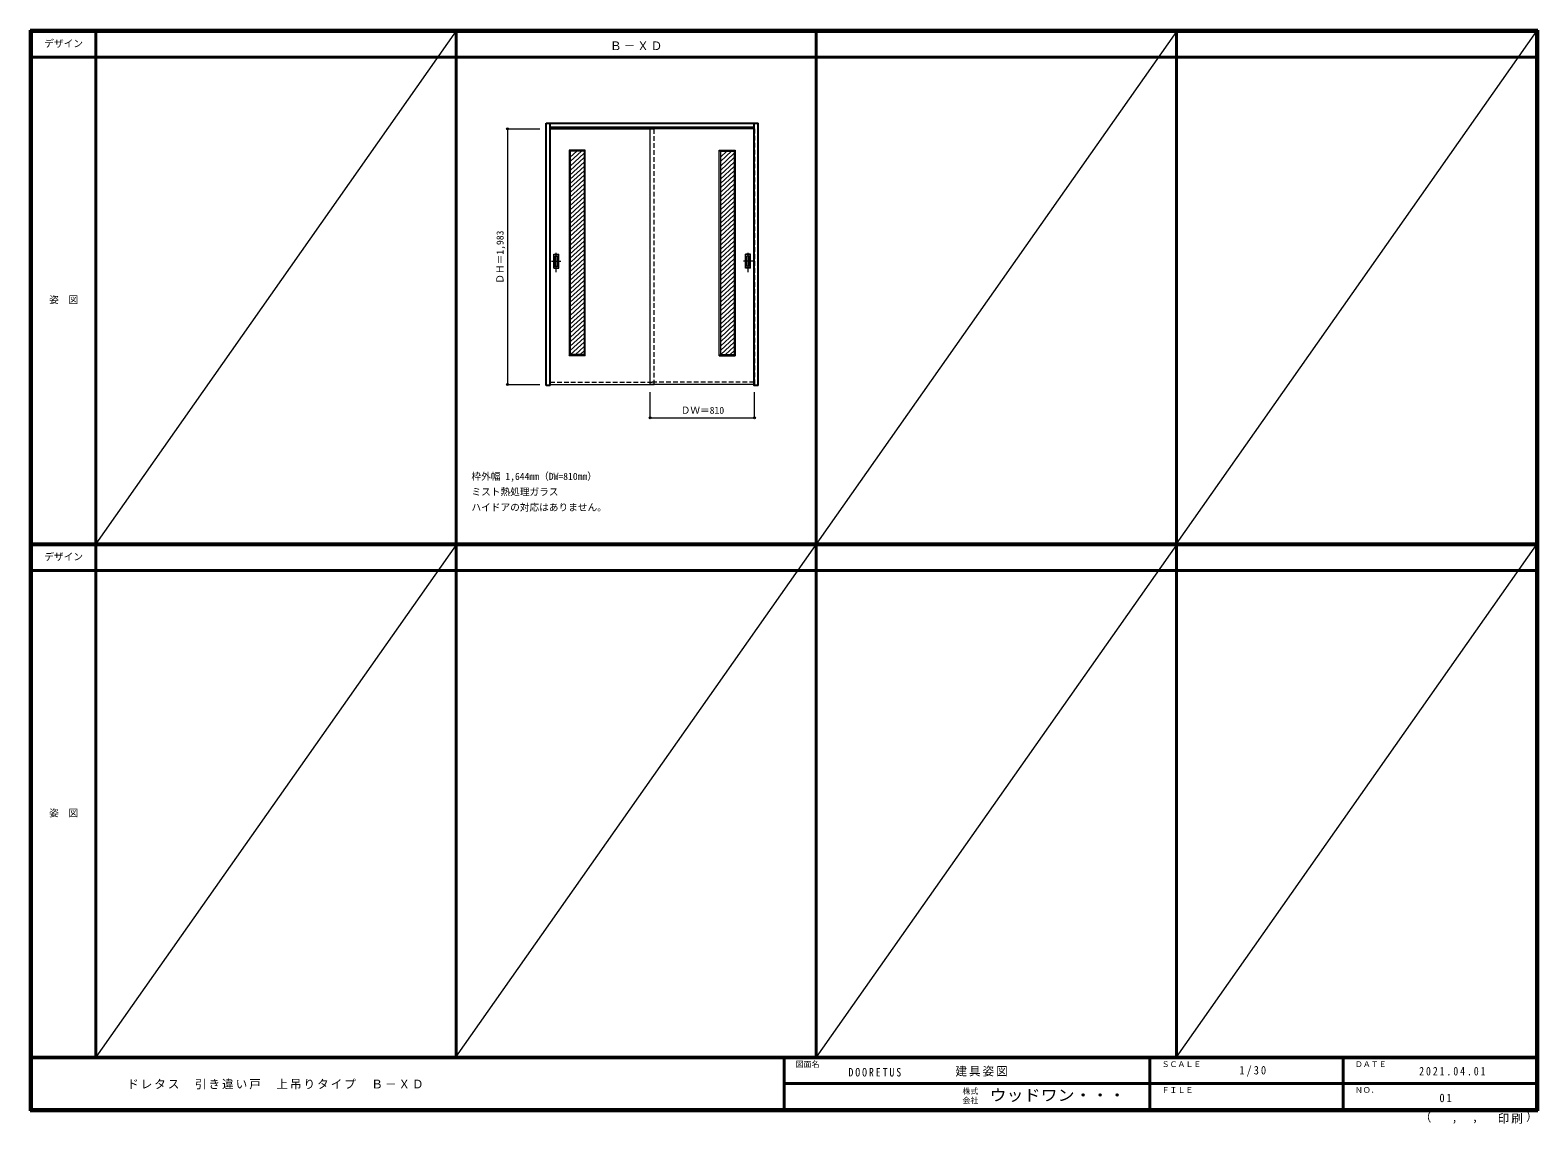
# Model space of a CAD drawing. Units: millimetres, scale not verified. Extents: x -6000 to 5700, y -4307 to 4175.
import ezdxf
from ezdxf.enums import TextEntityAlignment as Align

# ---------------------------------------------------------------- set-up
doc = ezdxf.new("R2010")
doc.units = ezdxf.units.MM
doc.header["$LTSCALE"] = 30
doc.header["$PDMODE"] = 32
doc.header["$PDSIZE"] = 15
doc.linetypes.add('CHAIN1', pattern=[8, 5, -1, 1, -1])
doc.linetypes.add('DASHED1', pattern=[1.8, 1.2, -0.6])
for name, color, linetype, lineweight in [('0-2_扉', 7, 'Continuous', 18), ('0-4_枠', 3, 'Continuous', 25), ('0-6_引手', 7, 'Continuous', 18), ('0-B_寸法', 7, 'Continuous', 9), ('0-C_ハッチ', 4, 'Continuous', 9), ('F-1_枠', 6, 'Continuous', 40), ('F-A_文字', 7, 'Continuous', 18)]:
    doc.layers.add(name, color=color, linetype=linetype, lineweight=lineweight)
doc.layers.add('0-A_文字', color=7, linetype='Continuous')
doc.styles.add('ＭＳ ゴシック', font='')
doc.styles.get('ＭＳ ゴシック').set_extended_font_data('MS Gothic')

msp = doc.modelspace()

# ---------------------------------------------------------------- linework, layer by layer
at = {"layer": '0-2_扉', "color": 4, "linetype": 'DASHED1', "lineweight": 9}
for p, q in [((-1968, 3409.5), (-1968, 1426.5)), ((-1965, 3409.5), (-1968, 3409.5)), ((-1158, 1426.5), (-1158, 3409.5)), ((-381, 3409.5), (-378, 3409.5)), ((-1968, 1426.5), (-1965, 1426.5))]:
    msp.add_line(p, q, dxfattribs=at)
at = {"layer": '0-2_扉'}
for p, q in [((-1965, 3409.5), (-1158, 3409.5)), ((-1188, 1426.5), (-1188, 3409.5)), ((-381, 3409.5), (-1188, 3409.5)), ((-1818, 3245.5), (-1818, 1650.5)), ((-1702, 3236.5), (-1809, 3236.5)), ((-1809, 3236.5), (-1809, 1659.5)), ((-1693, 3245.5), (-1702, 3236.5)), ((-1702, 3236.5), (-1702, 1659.5)), ((-1693, 1650.5), (-1693, 3245.5)), ((-653, 3245.5), (-644, 3236.5)), ((-653, 1650.5), (-653, 3245.5)), ((-644, 3236.5), (-537, 3236.5)), ((-644, 3236.5), (-644, 1659.5)), ((-537, 3236.5), (-537, 1659.5)), ((-528, 3245.5), (-528, 1650.5)), ((-1702, 1659.5), (-1809, 1659.5)), ((-1702, 1659.5), (-1809, 1659.5)), ((-1693, 1650.5), (-1702, 1659.5)), ((-653, 1650.5), (-644, 1659.5)), ((-644, 1659.5), (-537, 1659.5)), ((-644, 1659.5), (-537, 1659.5)), ((-1965, 1426.5), (-1158, 1426.5)), ((-381, 1426.5), (-1188, 1426.5))]:
    msp.add_line(p, q, dxfattribs=at)
at = {"layer": '0-2_扉', "linetype": 'DASHED1'}
for p, q in [((-1965, 1444.5), (-1158, 1444.5)), ((-381, 1444.5), (-1188, 1444.5))]:
    msp.add_line(p, q, dxfattribs=at)
at = {"layer": '0-2_扉', "color": 4, "linetype": 'DASHED1', "lineweight": 9}
msp.add_lwpolyline([(-378, 3409.5), (-378, 1426.5), (-381, 1426.5)], dxfattribs=at)
at = {"layer": '0-2_扉'}
for points in [[(-1693, 3245.5), (-1818, 3245.5), (-1809, 3236.5)], [(-653, 3245.5), (-528, 3245.5), (-537, 3236.5)], [(-1693, 1650.5), (-1818, 1650.5), (-1809, 1659.5)], [(-653, 1650.5), (-528, 1650.5), (-537, 1659.5)]]:
    msp.add_lwpolyline(points, dxfattribs=at)
at = {"layer": '0-4_枠'}
for p, q in [((-1995, 1418), (-1995, 3453)), ((-1995, 3453), (-351, 3453)), ((-1965, 1418), (-1965, 3453)), ((-1965, 3423), (-381, 3423)), ((-381, 1427.04), (-381, 3453)), ((-351, 1418), (-351, 3453)), ((-1965, 1418), (-1995, 1418)), ((-381, 1426.7), (-381, 1427.04))]:
    msp.add_line(p, q, dxfattribs=at)
msp.add_lwpolyline([(-351, 1418), (-381, 1418), (-381, 1426.7)], dxfattribs=at)
at = {"layer": '0-6_引手', "linetype": 'CHAIN1'}
for p, q in [((-1917, 2298.77), (-1917, 2469.62)), ((-429, 2298.77), (-429, 2469.62)), ((-1955.07, 2384), (-1882.56, 2384)), ((-390.93, 2384), (-463.44, 2384))]:
    msp.add_line(p, q, dxfattribs=at)
at = {"layer": '0-6_引手'}
for p, q in [((-1936, 2439), (-1898, 2439)), ((-1936, 2329), (-1936, 2439)), ((-1929.5, 2423), (-1904.5, 2423)), ((-1929.5, 2345), (-1929.5, 2423)), ((-1929.5, 2345), (-1904.5, 2345)), ((-1904.5, 2345), (-1904.5, 2423)), ((-1898, 2329), (-1898, 2439)), ((-410, 2439), (-448, 2439)), ((-448, 2329), (-448, 2439)), ((-416.5, 2423), (-441.5, 2423)), ((-441.5, 2345), (-441.5, 2423)), ((-416.5, 2345), (-441.5, 2345)), ((-416.5, 2345), (-416.5, 2423)), ((-410, 2329), (-410, 2439)), ((-1936, 2329), (-1898, 2329)), ((-410, 2329), (-448, 2329))]:
    msp.add_line(p, q, dxfattribs=at)
at = {"layer": '0-6_引手', "linetype": 'DASHED1'}
for p, q in [((-1901, 2333), (-1901, 2435)), ((-445, 2333), (-445, 2435)), ((-1933, 2333), (-1901, 2333)), ((-413, 2333), (-445, 2333))]:
    msp.add_line(p, q, dxfattribs=at)
for points in [[(-1933, 2333), (-1933, 2435), (-1901, 2435)], [(-413, 2333), (-413, 2435), (-445, 2435)]]:
    msp.add_lwpolyline(points, dxfattribs=at)
at = {"layer": '0-B_寸法', "color": 4}
for p, q in [((-2295, 3409.5), (-2045, 3409.5)), ((-2295, 3409.5), (-2295, 1426.5)), ((-2295, 1426.5), (-2045, 1426.5)), ((-1188, 1168), (-1188, 1368)), ((-378, 1168), (-378, 1368)), ((-1188, 1168), (-378, 1168))]:
    msp.add_line(p, q, dxfattribs=at)
at = {"layer": '0-B_寸法'}
for p in [(-2295, 3409.5), (-2295, 1426.5), (-1188, 1168), (-378, 1168)]:
    msp.add_point(p, dxfattribs=at)
at = {"layer": '0-C_ハッチ'}
for p, q in [((-1758.28, 3236.5), (-1809, 3189.54)), ((-1721.48, 3236.5), (-1809, 3155.46)), ((-1702, 3220.47), (-1809, 3121.39)), ((-1702, 3186.4), (-1809, 3087.32)), ((-593.28, 3236.5), (-644, 3189.54)), ((-556.48, 3236.5), (-644, 3155.46)), ((-537, 3220.47), (-644, 3121.39)), ((-537, 3186.4), (-644, 3087.32)), ((-1702, 3152.33), (-1809, 3053.25)), ((-1702, 3118.25), (-1809, 3019.18)), ((-1702, 3084.18), (-1809, 2985.11)), ((-1702, 3050.11), (-1809, 2951.04)), ((-537, 3152.33), (-644, 3053.25)), ((-537, 3118.25), (-644, 3019.18)), ((-537, 3084.18), (-644, 2985.11)), ((-537, 3050.11), (-644, 2951.04)), ((-1702, 3016.04), (-1809, 2916.97)), ((-1702, 2981.97), (-1809, 2882.9)), ((-1702, 2947.9), (-1809, 2848.83)), ((-537, 3016.04), (-644, 2916.97)), ((-537, 2981.97), (-644, 2882.9)), ((-537, 2947.9), (-644, 2848.83)), ((-1702, 2913.83), (-1809, 2814.75)), ((-1702, 2879.76), (-1809, 2780.68)), ((-1702, 2845.69), (-1809, 2746.61)), ((-1702, 2811.62), (-1809, 2712.54)), ((-537, 2913.83), (-644, 2814.75)), ((-537, 2879.76), (-644, 2780.68)), ((-537, 2845.69), (-644, 2746.61)), ((-537, 2811.62), (-644, 2712.54)), ((-1702, 2777.54), (-1809, 2678.47)), ((-1702, 2743.47), (-1809, 2644.4)), ((-1702, 2709.4), (-1809, 2610.33)), ((-537, 2777.54), (-644, 2678.47)), ((-537, 2743.47), (-644, 2644.4)), ((-537, 2709.4), (-644, 2610.33)), ((-1702, 2675.33), (-1809, 2576.26)), ((-1702, 2641.26), (-1809, 2542.19)), ((-1702, 2607.19), (-1809, 2508.11)), ((-537, 2675.33), (-644, 2576.26)), ((-537, 2641.26), (-644, 2542.19)), ((-537, 2607.19), (-644, 2508.11)), ((-1702, 2573.12), (-1809, 2474.04)), ((-1702, 2539.05), (-1809, 2439.97)), ((-1702, 2504.98), (-1809, 2405.9)), ((-1702, 2470.9), (-1801.4, 2378.87)), ((-537, 2573.12), (-644, 2474.04)), ((-537, 2539.05), (-644, 2439.97)), ((-537, 2504.98), (-644, 2405.9)), ((-537, 2470.9), (-636.39, 2378.87)), ((-1702, 2436.83), (-1809, 2337.76)), ((-1702, 2402.76), (-1809, 2303.69)), ((-1702, 2368.69), (-1809, 2269.62)), ((-537, 2436.83), (-644, 2337.76)), ((-537, 2402.76), (-644, 2303.69)), ((-537, 2368.69), (-644, 2269.62)), ((-1702, 2334.62), (-1809, 2235.55)), ((-1702, 2300.55), (-1809, 2201.48)), ((-1702, 2266.48), (-1809, 2167.4)), ((-1702, 2232.41), (-1809, 2133.33)), ((-537, 2334.62), (-644, 2235.55)), ((-537, 2300.55), (-644, 2201.48)), ((-537, 2266.48), (-644, 2167.4)), ((-537, 2232.41), (-644, 2133.33)), ((-1702, 2198.34), (-1809, 2099.26)), ((-1702, 2164.27), (-1809, 2065.19)), ((-1702, 2130.19), (-1809, 2031.12)), ((-537, 2198.34), (-644, 2099.26)), ((-537, 2164.27), (-644, 2065.19)), ((-537, 2130.19), (-644, 2031.12)), ((-1702, 2096.12), (-1809, 1997.05)), ((-1702, 2062.05), (-1809, 1962.98)), ((-1702, 2027.98), (-1809, 1928.91)), ((-1702, 1993.91), (-1809, 1894.84)), ((-537, 2096.12), (-644, 1997.05)), ((-537, 2062.05), (-644, 1962.98)), ((-537, 2027.98), (-644, 1928.91)), ((-537, 1993.91), (-644, 1894.84)), ((-1702, 1959.84), (-1809, 1860.76)), ((-1702, 1925.77), (-1809, 1826.69)), ((-1702, 1891.7), (-1809, 1792.62)), ((-537, 1959.84), (-644, 1860.76)), ((-537, 1925.77), (-644, 1826.69)), ((-537, 1891.7), (-644, 1792.62)), ((-1702, 1857.63), (-1809, 1758.55)), ((-1702, 1823.55), (-1809, 1724.48)), ((-1702, 1789.48), (-1809, 1690.41)), ((-1702, 1755.41), (-1805.59, 1659.5)), ((-537, 1857.63), (-644, 1758.55)), ((-537, 1823.55), (-644, 1724.48)), ((-537, 1789.48), (-644, 1690.41)), ((-537, 1755.41), (-640.59, 1659.5)), ((-1702, 1721.34), (-1768.79, 1659.5)), ((-1702, 1687.27), (-1731.99, 1659.5)), ((-537, 1721.34), (-603.79, 1659.5)), ((-537, 1687.27), (-566.99, 1659.5))]:
    msp.add_line(p, q, dxfattribs=at)
at = {"layer": 'F-1_枠'}
for p, q in [((-6000, 4175), (5700, 4175)), ((-6000, 4175), (-6000, -4205)), ((-6000, 4170), (5700, 4170)), ((-6000, 4165), (5700, 4165)), ((-5995, 4175), (-5995, -4205)), ((-5990, 4175), (-5990, -4205)), ((-5490, 4175), (-5490, -3790)), ((-2695, -3790), (-2695, 4175)), ((100, -3790), (100, 4175)), ((2895, -3790), (2895, 4175)), ((5690, 4175), (5690, -4205)), ((5695, 4175), (5695, -4205)), ((5700, 4175), (5700, -4205)), ((-6000, 3965), (5700, 3965)), ((-6000, 190.5), (5700, 190.5)), ((-6000, 187.5), (5700, 187.5)), ((-6000, 184.5), (5700, 184.5)), ((-6000, -15.5), (5700, -15.5)), ((5700, -3790), (-6000, -3790)), ((5700, -3795), (-6000, -3795)), ((-150, -3795), (-150, -4195)), ((2690, -3795), (2690, -4195)), ((4190, -3795), (4190, -4195)), ((-150, -3995), (5690, -3995.01)), ((5700, -4195), (-6000, -4195)), ((5700, -4200), (-6000, -4200)), ((5700, -4205), (-6000, -4205))]:
    msp.add_line(p, q, dxfattribs=at)
at = {"layer": 'F-A_文字'}
for p, q in [((-2695, 4170), (-5490, 190.5)), ((2895, 4165), (-2699.22, -3790)), ((2895, 190.5), (5690, 4165)), ((-2695, 184.5), (-5490, -3790)), ((2895, 184.5), (100, -3790)), ((2895, -3790), (5690, 184.5))]:
    msp.add_line(p, q, dxfattribs=at)

# ---------------------------------------------------------------- texts
at = {"layer": '0-A_文字', "style": 'ＭＳ ゴシック'}
for s, p in [('ミスト熱処理ガラス', (-2575, 550.5)), ('ハイドアの対応はありません。', (-2575, 430.5))]:
    msp.add_text(s, height=54.99, dxfattribs=at).set_placement(p, align=Align.BOTTOM_LEFT)
at = {"layer": '0-A_文字', "insert": (-1500, 4020), "char_height": 65.98, "attachment_point": 7, "style": 'ＭＳ ゴシック'}
msp.add_mtext('\\T1.17;Ｂ－ＸＤ', dxfattribs=at)
at = {"layer": '0-B_寸法', "style": 'ＭＳ ゴシック'}
msp.add_text('ＤＨ＝1,983', height=54.99, rotation=90, dxfattribs=at).set_placement((-2310, 2208.75), align=Align.BOTTOM_LEFT)
for s, p in [('ＤＷ＝810', (-951.75, 1183)), ('枠外幅 1,644mm（DW=810mm）', (-2575, 670.5))]:
    msp.add_text(s, height=54.99, dxfattribs=at).set_placement(p, align=Align.BOTTOM_LEFT)
at = {"layer": 'F-A_文字', "style": 'ＭＳ ゴシック'}
for s, height, p in [('デザイン', 54.99, (-5890, 4027.5)), ('姿\u3000図', 54.99, (-5852.5, 2040.25)), ('デザイン', 54.99, (-5890, 47)), ('姿\u3000図', 54.99, (-5852.5, -1940.25)), ('図面名', 43.99, (-60, -3880)), ('ＳＣＡＬＥ', 43.99, (2780, -3880)), ('ＤＡＴＥ', 43.99, (4280, -3880)), ('株式', 43.99, (1235, -4089)), ('ＦＩＬＥ', 43.99, (2780, -4080)), ('ＮＯ．', 43.99, (4280, -4080)), ('会社', 43.99, (1235, -4161)), ('（', 65.98, (4784.03, -4308.31)), ('）', 65.98, (5608.4, -4304.13)), (',', 65.98, (5031.28, -4308.31)), (',', 65.98, (5190.2, -4305.53))]:
    msp.add_text(s, height=height, dxfattribs=at).set_placement(p, align=Align.BOTTOM_LEFT)
at = {"layer": 'F-A_文字', "style": 'ＭＳ ゴシック', "width": 1.1}
msp.add_text('ウッドワン・・・', height=87.98, dxfattribs=at).set_placement((1445, -4155), align=Align.BOTTOM_LEFT)
at = {"layer": 'F-A_文字', "char_height": 65.98, "attachment_point": 7, "style": 'ＭＳ ゴシック'}
for s, insert in [('\\T1.17;建具姿図', (1180.42, -3940)), ('\\T1.38;\\W0.9;1/30', (3383.75, -3940)), ('\\T1.17;ドレタス\u3000引き違い戸\u3000上吊りタイプ\u3000Ｂ－ＸＤ', (-5247.55, -4040)), ('\\T1.39;\\W0.85;DOORETUS', (350, -3940.79)), ('\\T1.39;\\W0.85;2021.04.01', (4778.75, -3932.5)), ('\\T1.36;\\W0.9;01', (4936.25, -4140)), ('\\T1.17;印刷', (5388.15, -4306.92))]:
    msp.add_mtext(s, dxfattribs=dict(at, insert=insert))

doc.saveas('drawing.dxf')
